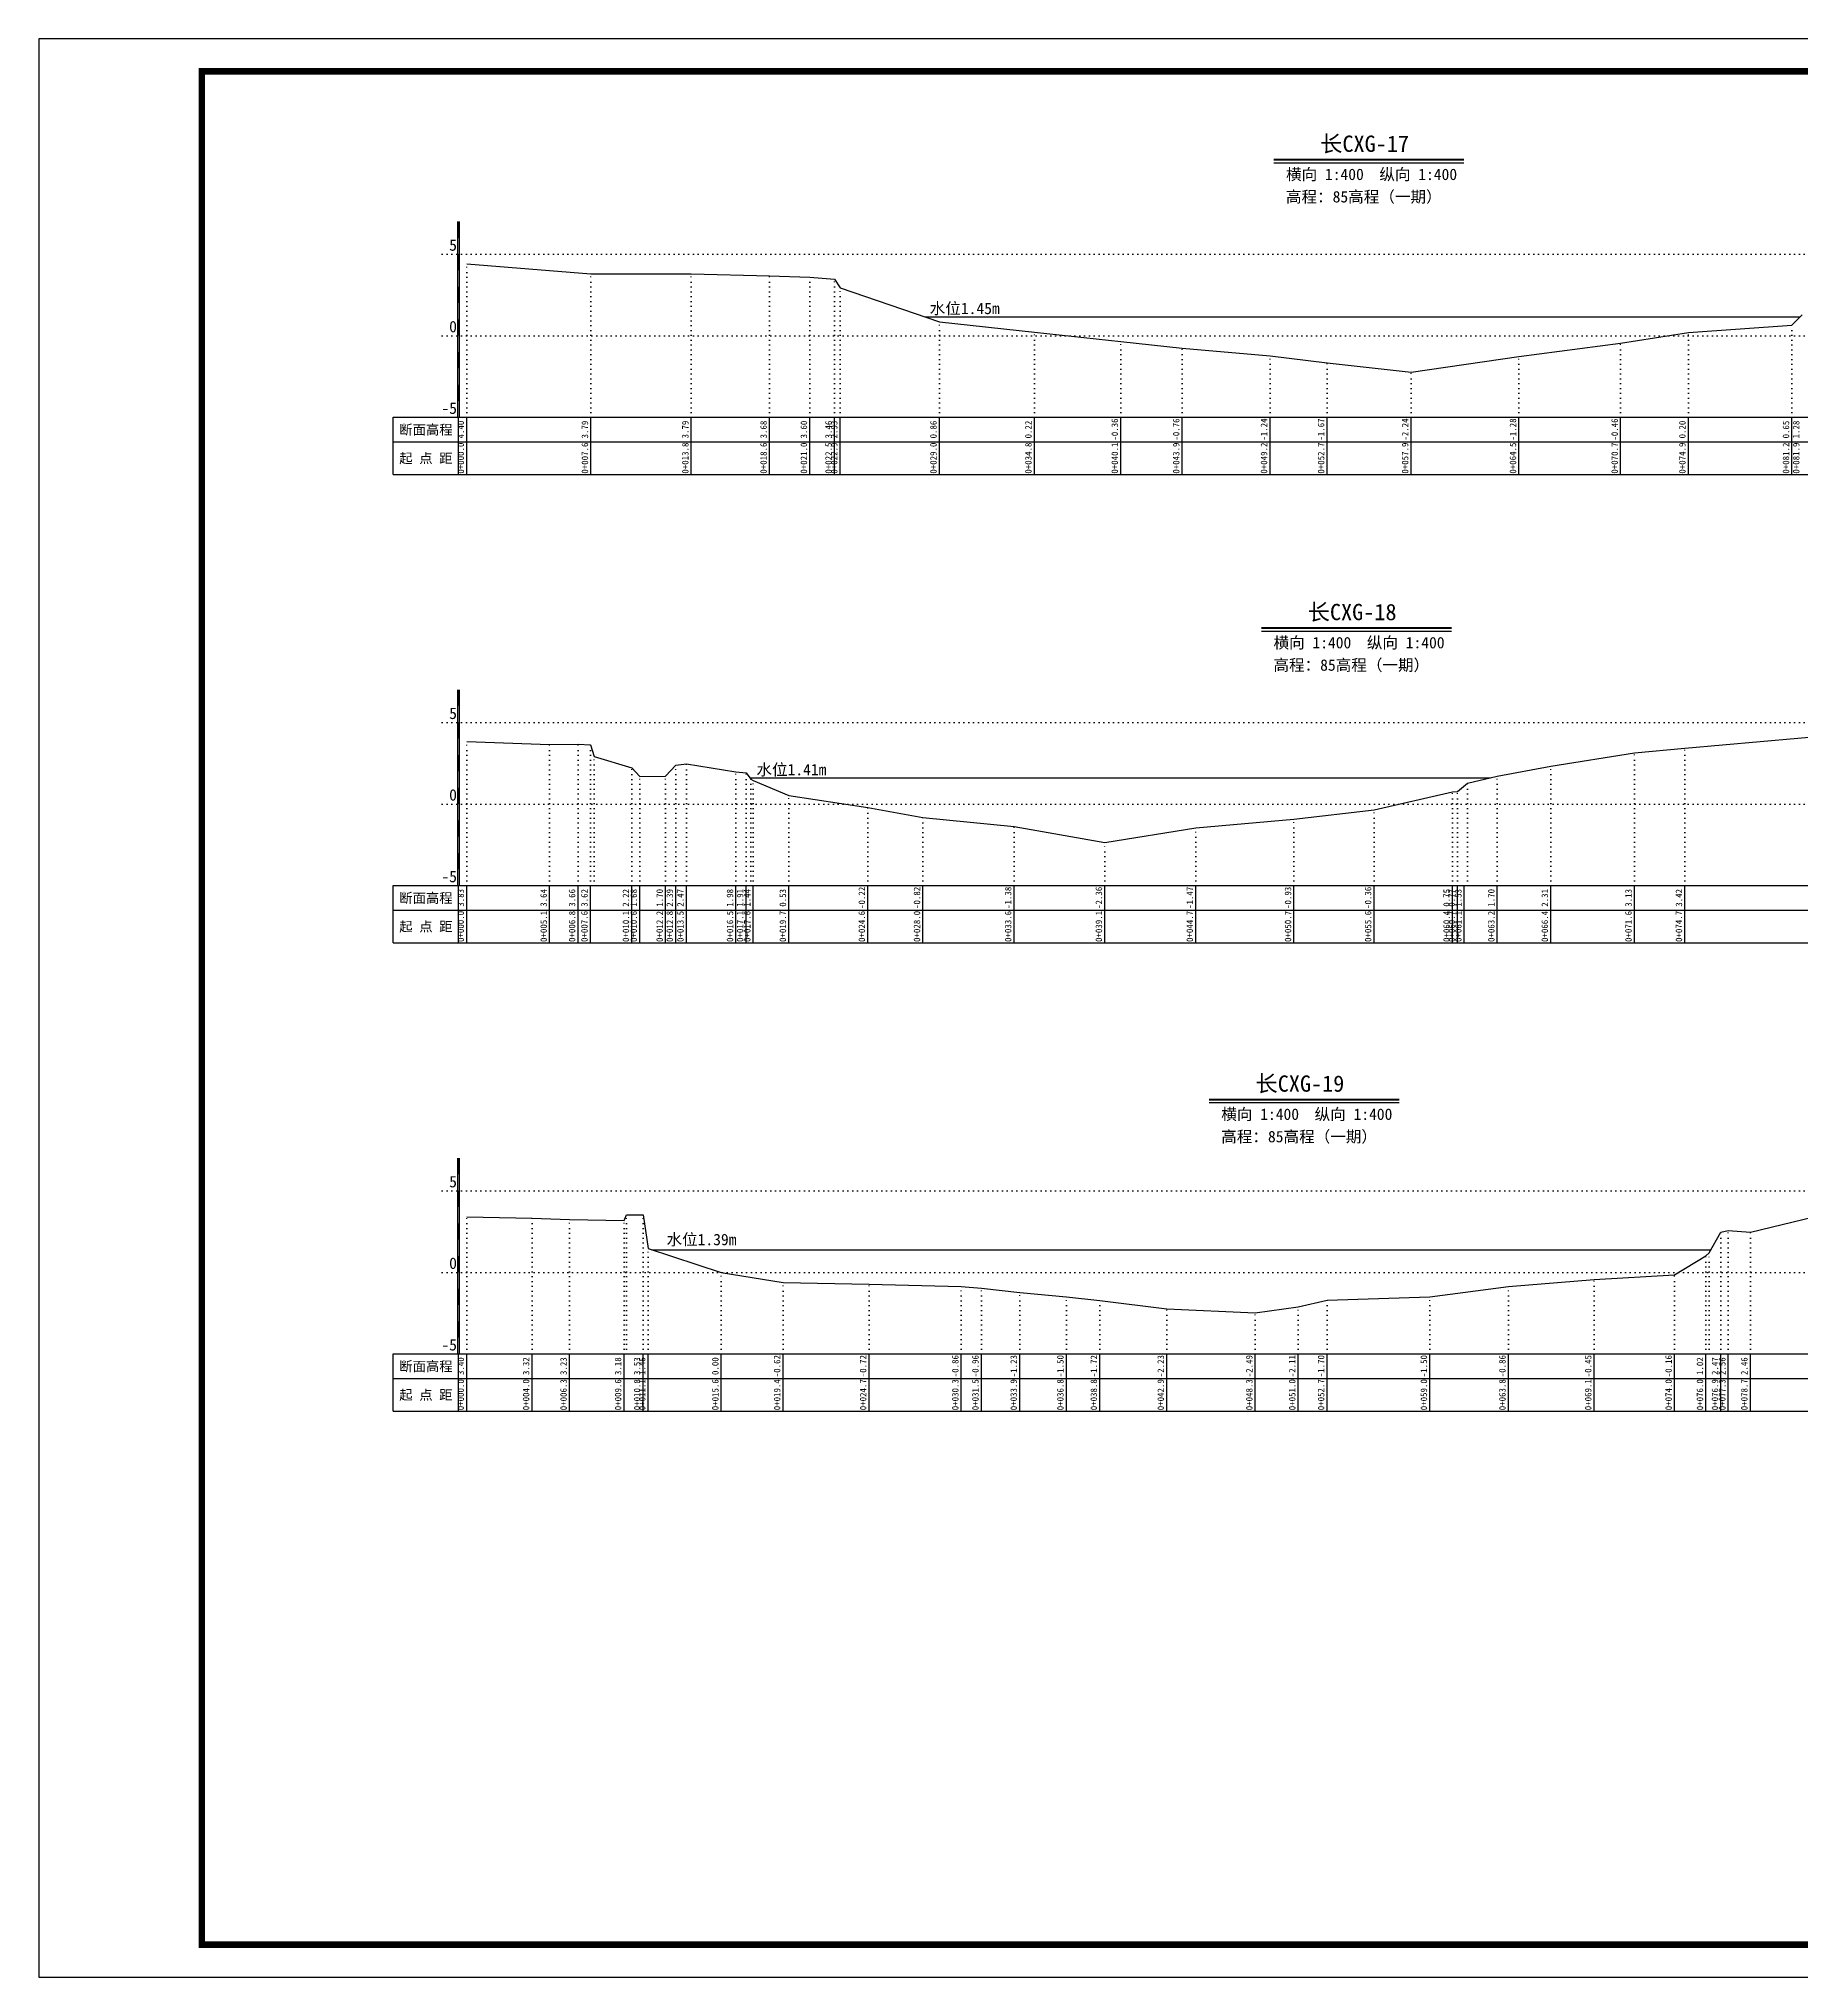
# Model space of a CAD drawing. Header units: millimetres. Extents: x 519117 to 521788, y 3371934 to 3372232.
# Drawn here: x 521368.3 to 521638.3, y 3371934.6 to 3372231.6 of the extents above; entities that cross this region are included whole.
import ezdxf
from ezdxf.enums import TextEntityAlignment as Align

# ---------------------------------------------------------------- set-up
doc = ezdxf.new("R2010")
doc.units = ezdxf.units.MM
doc.header["$LTSCALE"] = 0.4
doc.header["$MEASUREMENT"] = 0
doc.linetypes.add('X4', pattern=[1.6, 0, -1.6])
for name, color, linetype in [('DMX', 1, 'Continuous'), ('zdm1', 5, 'Continuous'), ('ZDMT5', 3, 'Continuous'), ('图层1', 4, 'Continuous'), ('图框', 7, 'Continuous'), ('断面名称', 5, 'Continuous'), ('比例尺', 3, 'Continuous')]:
    doc.layers.add(name, color=color, linetype=linetype)
doc.styles.add('HDM', font='仿宋_GB2312.ttf')

msp = doc.modelspace()

# ---------------------------------------------------------------- linework, layer by layer
at = {"layer": 'DMX', "linetype": 'Continuous', "flags": 128}
for points in [[(521433.84, 3372197.1), (521452.87, 3372195.58), (521468.24, 3372195.58), (521480.24, 3372195.3), (521486.42, 3372195.1), (521490.19, 3372194.75), (521491.07, 3372193.43), (521506.27, 3372188.25), (521520.82, 3372186.65), (521534.04, 3372185.2), (521543.47, 3372184.2), (521556.92, 3372183), (521565.67, 3372181.93), (521578.54, 3372180.5), (521595.07, 3372182.9), (521610.64, 3372184.95), (521621.02, 3372186.6), (521636.89, 3372187.73), (521638.47, 3372189.3)], [(521433.84, 3372123.93), (521446.54, 3372123.45), (521450.89, 3372123.5), (521452.79, 3372123.4), (521453.39, 3372121.63), (521459.14, 3372119.9), (521460.34, 3372118.55), (521464.32, 3372118.6), (521465.87, 3372120.33), (521467.49, 3372120.53), (521475.09, 3372119.3), (521476.64, 3372119.13), (521477.37, 3372118.15), (521477.74, 3372117.95), (521483.19, 3372115.68), (521495.29, 3372113.8), (521503.74, 3372112.3), (521517.72, 3372110.9), (521531.62, 3372108.45), (521545.54, 3372110.68), (521560.59, 3372112.03), (521572.87, 3372113.45), (521584.89, 3372116.23), (521585.67, 3372116.28), (521587.19, 3372117.55), (521587.19, 3372117.55), (521591.74, 3372118.6), (521599.94, 3372120.13), (521612.77, 3372122.18), (521620.49, 3372122.9), (521643.57, 3372124.95)], [(521433.84, 3372051.1), (521443.84, 3372050.9), (521449.59, 3372050.68), (521457.94, 3372050.55), (521458.34, 3372051.43), (521460.87, 3372051.43), (521461.64, 3372046.25), (521472.84, 3372042.6), (521482.32, 3372041.05), (521495.49, 3372040.8), (521509.62, 3372040.45), (521512.69, 3372040.2), (521518.57, 3372039.53), (521525.72, 3372038.85), (521530.84, 3372038.3), (521541.09, 3372037.03), (521554.67, 3372036.38), (521561.24, 3372037.33), (521565.67, 3372038.35), (521581.42, 3372038.85), (521593.44, 3372040.45), (521606.59, 3372041.48), (521618.92, 3372042.2), (521623.72, 3372045.15), (521624.22, 3372045.6), (521626.02, 3372048.78), (521627.14, 3372049), (521630.52, 3372048.75), (521645.12, 3372052.28)]]:
    msp.add_lwpolyline(points, dxfattribs=at)
at = {"layer": 'zdm1', "linetype": 'Continuous'}
for p, q in [((521432.47, 3372173.6), (521432.47, 3372203.6)), ((521432.72, 3372173.6), (521432.72, 3372203.6)), ((521422.59, 3372164.85), (521422.59, 3372173.6)), ((521422.59, 3372173.6), (521433.84, 3372173.6)), ((521432.59, 3372164.85), (521432.59, 3372173.6)), ((521433.84, 3372173.6), (521711.57, 3372173.6)), ((521422.59, 3372169.85), (521711.57, 3372169.85)), ((521422.59, 3372164.85), (521711.57, 3372164.85)), ((521432.47, 3372101.85), (521432.47, 3372131.85)), ((521432.72, 3372101.85), (521432.72, 3372131.85)), ((521422.59, 3372093.1), (521422.59, 3372101.85)), ((521422.59, 3372101.85), (521433.84, 3372101.85)), ((521432.59, 3372093.1), (521432.59, 3372101.85)), ((521433.84, 3372101.85), (521707.74, 3372101.85)), ((521422.59, 3372098.1), (521707.74, 3372098.1)), ((521422.59, 3372093.1), (521707.74, 3372093.1)), ((521432.47, 3372030.1), (521432.47, 3372060.1)), ((521432.72, 3372030.1), (521432.72, 3372060.1)), ((521422.59, 3372021.35), (521422.59, 3372030.1)), ((521422.59, 3372030.1), (521433.84, 3372030.1)), ((521432.59, 3372021.35), (521432.59, 3372030.1)), ((521433.84, 3372030.1), (521691.74, 3372030.1)), ((521422.59, 3372026.35), (521691.74, 3372026.35)), ((521422.59, 3372021.35), (521691.74, 3372021.35))]:
    msp.add_line(p, q, dxfattribs=at)
at = {"layer": 'zdm1', "linetype": 'X4'}
for p, q in [((521430.09, 3372198.6), (521714.07, 3372198.6)), ((521430.09, 3372186.1), (521714.07, 3372186.1)), ((521430.09, 3372173.6), (521714.07, 3372173.6)), ((521430.09, 3372126.85), (521710.24, 3372126.85)), ((521430.09, 3372114.35), (521710.24, 3372114.35)), ((521430.09, 3372101.85), (521710.24, 3372101.85)), ((521430.09, 3372055.1), (521694.24, 3372055.1)), ((521430.09, 3372042.6), (521694.24, 3372042.6)), ((521430.09, 3372030.1), (521694.24, 3372030.1))]:
    msp.add_line(p, q, dxfattribs=at)
at = {"layer": 'zdm1', "linetype": 'Continuous', "flags": 128}
for points in [[(521432.59, 3372201.1, 0.25, 0.25, 0), (521432.59, 3372203.6, 0.25, 0.25, 0)], [(521432.59, 3372196.1, 0.25, 0.25, 0), (521432.59, 3372198.6, 0.25, 0.25, 0)], [(521432.59, 3372191.1, 0.25, 0.25, 0), (521432.59, 3372193.6, 0.25, 0.25, 0)], [(521432.59, 3372186.1, 0.25, 0.25, 0), (521432.59, 3372188.6, 0.25, 0.25, 0)], [(521432.59, 3372181.1, 0.25, 0.25, 0), (521432.59, 3372183.6, 0.25, 0.25, 0)], [(521432.59, 3372176.1, 0.25, 0.25, 0), (521432.59, 3372178.6, 0.25, 0.25, 0)], [(521432.59, 3372129.35, 0.25, 0.25, 0), (521432.59, 3372131.85, 0.25, 0.25, 0)], [(521432.59, 3372124.35, 0.25, 0.25, 0), (521432.59, 3372126.85, 0.25, 0.25, 0)], [(521432.59, 3372119.35, 0.25, 0.25, 0), (521432.59, 3372121.85, 0.25, 0.25, 0)], [(521432.59, 3372114.35, 0.25, 0.25, 0), (521432.59, 3372116.85, 0.25, 0.25, 0)], [(521432.59, 3372109.35, 0.25, 0.25, 0), (521432.59, 3372111.85, 0.25, 0.25, 0)], [(521432.59, 3372104.35, 0.25, 0.25, 0), (521432.59, 3372106.85, 0.25, 0.25, 0)], [(521432.59, 3372057.6, 0.25, 0.25, 0), (521432.59, 3372060.1, 0.25, 0.25, 0)], [(521432.59, 3372052.6, 0.25, 0.25, 0), (521432.59, 3372055.1, 0.25, 0.25, 0)], [(521432.59, 3372047.6, 0.25, 0.25, 0), (521432.59, 3372050.1, 0.25, 0.25, 0)], [(521432.59, 3372042.6, 0.25, 0.25, 0), (521432.59, 3372045.1, 0.25, 0.25, 0)], [(521432.59, 3372037.6, 0.25, 0.25, 0), (521432.59, 3372040.1, 0.25, 0.25, 0)], [(521432.59, 3372032.6, 0.25, 0.25, 0), (521432.59, 3372035.1, 0.25, 0.25, 0)]]:
    msp.add_lwpolyline(points, format="xyseb", dxfattribs=at)
at = {"layer": 'ZDMT5', "linetype": 'X4'}
for p, q in [((521433.84, 3372173.6), (521433.84, 3372197.1)), ((521452.87, 3372173.6), (521452.87, 3372195.58)), ((521468.24, 3372173.6), (521468.24, 3372195.58)), ((521480.24, 3372173.6), (521480.24, 3372195.3)), ((521486.42, 3372173.6), (521486.42, 3372195.1)), ((521490.19, 3372173.6), (521490.19, 3372194.75)), ((521491.07, 3372173.6), (521491.07, 3372193.43)), ((521506.27, 3372173.6), (521506.27, 3372188.25)), ((521520.82, 3372173.6), (521520.82, 3372186.65)), ((521621.02, 3372173.6), (521621.02, 3372186.6)), ((521636.89, 3372173.6), (521636.89, 3372187.73)), ((521534.04, 3372173.6), (521534.04, 3372185.2)), ((521543.47, 3372173.6), (521543.47, 3372184.2)), ((521556.92, 3372173.6), (521556.92, 3372183)), ((521595.07, 3372173.6), (521595.07, 3372182.9)), ((521610.64, 3372173.6), (521610.64, 3372184.95)), ((521565.67, 3372173.6), (521565.67, 3372181.93)), ((521578.54, 3372173.6), (521578.54, 3372180.5)), ((521433.84, 3372101.85), (521433.84, 3372123.93)), ((521446.54, 3372101.85), (521446.54, 3372123.45)), ((521450.89, 3372101.85), (521450.89, 3372123.5)), ((521452.79, 3372101.85), (521452.79, 3372123.4)), ((521453.39, 3372101.85), (521453.39, 3372121.63)), ((521465.87, 3372101.85), (521465.87, 3372120.33)), ((521467.49, 3372101.85), (521467.49, 3372120.53)), ((521612.77, 3372101.85), (521612.77, 3372122.18)), ((521620.49, 3372101.85), (521620.49, 3372122.9)), ((521459.14, 3372101.85), (521459.14, 3372119.9)), ((521460.34, 3372101.85), (521460.34, 3372118.55)), ((521464.32, 3372101.85), (521464.32, 3372118.6)), ((521475.09, 3372101.85), (521475.09, 3372119.3)), ((521476.64, 3372101.85), (521476.64, 3372119.13)), ((521477.37, 3372101.85), (521477.37, 3372118.15)), ((521477.74, 3372101.85), (521477.74, 3372117.95)), ((521587.19, 3372101.85), (521587.19, 3372117.55)), ((521591.74, 3372101.85), (521591.74, 3372118.6)), ((521599.94, 3372101.85), (521599.94, 3372120.13)), ((521483.19, 3372101.85), (521483.19, 3372115.68)), ((521584.89, 3372101.85), (521584.89, 3372116.23)), ((521585.67, 3372101.85), (521585.67, 3372116.28)), ((521495.29, 3372101.85), (521495.29, 3372113.8)), ((521503.74, 3372101.85), (521503.74, 3372112.3)), ((521560.59, 3372101.85), (521560.59, 3372112.03)), ((521572.87, 3372101.85), (521572.87, 3372113.45)), ((521517.72, 3372101.85), (521517.72, 3372110.9)), ((521531.62, 3372101.85), (521531.62, 3372108.45)), ((521545.54, 3372101.85), (521545.54, 3372110.68)), ((521433.84, 3372030.1), (521433.84, 3372051.1)), ((521443.84, 3372030.1), (521443.84, 3372050.9)), ((521449.59, 3372030.1), (521449.59, 3372050.68)), ((521457.94, 3372030.1), (521457.94, 3372050.55)), ((521458.34, 3372030.1), (521458.34, 3372051.43)), ((521460.87, 3372030.1), (521460.87, 3372051.43)), ((521627.14, 3372030.1), (521627.14, 3372049)), ((521461.64, 3372030.1), (521461.64, 3372046.25)), ((521626.02, 3372030.1), (521626.02, 3372048.78)), ((521630.52, 3372030.1), (521630.52, 3372048.75)), ((521623.72, 3372030.1), (521623.72, 3372045.15)), ((521624.22, 3372030.1), (521624.22, 3372045.6)), ((521472.84, 3372030.1), (521472.84, 3372042.6)), ((521482.32, 3372030.1), (521482.32, 3372041.05)), ((521495.49, 3372030.1), (521495.49, 3372040.8)), ((521509.62, 3372030.1), (521509.62, 3372040.45)), ((521512.69, 3372030.1), (521512.69, 3372040.2)), ((521593.44, 3372030.1), (521593.44, 3372040.45)), ((521606.59, 3372030.1), (521606.59, 3372041.48)), ((521618.92, 3372030.1), (521618.92, 3372042.2)), ((521518.57, 3372030.1), (521518.57, 3372039.53)), ((521525.72, 3372030.1), (521525.72, 3372038.85)), ((521530.84, 3372030.1), (521530.84, 3372038.3)), ((521541.09, 3372030.1), (521541.09, 3372037.03)), ((521561.24, 3372030.1), (521561.24, 3372037.33)), ((521565.67, 3372030.1), (521565.67, 3372038.35)), ((521581.42, 3372030.1), (521581.42, 3372038.85)), ((521554.67, 3372030.1), (521554.67, 3372036.38))]:
    msp.add_line(p, q, dxfattribs=at)
at = {"layer": 'ZDMT5', "linetype": 'Continuous'}
for p, q in [((521433.84, 3372164.85), (521433.84, 3372173.6)), ((521452.87, 3372164.85), (521452.87, 3372173.6)), ((521468.24, 3372164.85), (521468.24, 3372173.6)), ((521480.24, 3372164.85), (521480.24, 3372173.6)), ((521486.42, 3372164.85), (521486.42, 3372173.6)), ((521490.19, 3372164.85), (521490.19, 3372173.6)), ((521491.07, 3372164.85), (521491.07, 3372173.6)), ((521506.27, 3372164.85), (521506.27, 3372173.6)), ((521520.82, 3372164.85), (521520.82, 3372173.6)), ((521534.04, 3372164.85), (521534.04, 3372173.6)), ((521543.47, 3372164.85), (521543.47, 3372173.6)), ((521556.92, 3372164.85), (521556.92, 3372173.6)), ((521565.67, 3372164.85), (521565.67, 3372173.6)), ((521578.54, 3372164.85), (521578.54, 3372173.6)), ((521595.07, 3372164.85), (521595.07, 3372173.6)), ((521610.64, 3372164.85), (521610.64, 3372173.6)), ((521621.02, 3372164.85), (521621.02, 3372173.6)), ((521636.89, 3372164.85), (521636.89, 3372173.6)), ((521433.84, 3372093.1), (521433.84, 3372101.85)), ((521446.54, 3372093.1), (521446.54, 3372101.85)), ((521450.89, 3372093.1), (521450.89, 3372101.85)), ((521452.79, 3372093.1), (521452.79, 3372101.85)), ((521459.14, 3372093.1), (521459.14, 3372101.85)), ((521460.34, 3372093.1), (521460.34, 3372101.85)), ((521464.32, 3372093.1), (521464.32, 3372101.85)), ((521465.87, 3372093.1), (521465.87, 3372101.85)), ((521467.49, 3372093.1), (521467.49, 3372101.85)), ((521475.09, 3372093.1), (521475.09, 3372101.85)), ((521476.64, 3372093.1), (521476.64, 3372101.85)), ((521477.74, 3372093.1), (521477.74, 3372101.85)), ((521483.19, 3372093.1), (521483.19, 3372101.85)), ((521495.29, 3372093.1), (521495.29, 3372101.85)), ((521503.74, 3372093.1), (521503.74, 3372101.85)), ((521517.72, 3372093.1), (521517.72, 3372101.85)), ((521531.62, 3372093.1), (521531.62, 3372101.85)), ((521545.54, 3372093.1), (521545.54, 3372101.85)), ((521560.59, 3372093.1), (521560.59, 3372101.85)), ((521572.87, 3372093.1), (521572.87, 3372101.85)), ((521584.89, 3372093.1), (521584.89, 3372101.85)), ((521585.67, 3372093.1), (521585.67, 3372101.85)), ((521586.69, 3372093.1), (521586.69, 3372101.85)), ((521591.74, 3372093.1), (521591.74, 3372101.85)), ((521599.94, 3372093.1), (521599.94, 3372101.85)), ((521612.77, 3372093.1), (521612.77, 3372101.85)), ((521620.49, 3372093.1), (521620.49, 3372101.85)), ((521433.84, 3372021.35), (521433.84, 3372030.1)), ((521443.84, 3372021.35), (521443.84, 3372030.1)), ((521449.59, 3372021.35), (521449.59, 3372030.1)), ((521457.94, 3372021.35), (521457.94, 3372030.1)), ((521460.87, 3372021.35), (521460.87, 3372030.1)), ((521461.64, 3372021.35), (521461.64, 3372030.1)), ((521472.84, 3372021.35), (521472.84, 3372030.1)), ((521482.32, 3372021.35), (521482.32, 3372030.1)), ((521495.49, 3372021.35), (521495.49, 3372030.1)), ((521509.62, 3372021.35), (521509.62, 3372030.1)), ((521512.69, 3372021.35), (521512.69, 3372030.1)), ((521518.57, 3372021.35), (521518.57, 3372030.1)), ((521525.72, 3372021.35), (521525.72, 3372030.1)), ((521530.84, 3372021.35), (521530.84, 3372030.1)), ((521541.09, 3372021.35), (521541.09, 3372030.1)), ((521554.67, 3372021.35), (521554.67, 3372030.1)), ((521561.24, 3372021.35), (521561.24, 3372030.1)), ((521565.67, 3372021.35), (521565.67, 3372030.1)), ((521581.42, 3372021.35), (521581.42, 3372030.1)), ((521593.44, 3372021.35), (521593.44, 3372030.1)), ((521606.59, 3372021.35), (521606.59, 3372030.1)), ((521618.92, 3372021.35), (521618.92, 3372030.1)), ((521623.72, 3372021.35), (521623.72, 3372030.1)), ((521626.02, 3372021.35), (521626.02, 3372030.1)), ((521627.14, 3372021.35), (521627.14, 3372030.1)), ((521630.52, 3372021.35), (521630.52, 3372030.1))]:
    msp.add_line(p, q, dxfattribs=at)
at = {"layer": '图层1', "color": 6, "linetype": 'Continuous', "flags": 128}
for points in [[(521504.06, 3372189), (521638.17, 3372189)], [(521477.21, 3372118.36), (521590.68, 3372118.36)], [(521462.2, 3372046.07), (521624.48, 3372046.07)]]:
    msp.add_lwpolyline(points, dxfattribs=at)
at = {"layer": '图框', "flags": 128}
msp.add_lwpolyline([(521368.26, 3371934.6), (521788.26, 3371934.6), (521788.26, 3372231.6), (521368.26, 3372231.6)], close=True, dxfattribs=at)
at = {"layer": '图框', "const_width": 1, "flags": 128}
msp.add_lwpolyline([(521393.26, 3371939.6), (521783.26, 3371939.6), (521783.26, 3372226.6), (521393.26, 3372226.6)], close=True, dxfattribs=at)
at = {"layer": '比例尺', "color": 3, "linetype": 'Continuous', "lineweight": 40}
for p, q in [((521557.52, 3372213.1), (521586.64, 3372213.1)), ((521555.6, 3372141.35), (521584.73, 3372141.35)), ((521547.6, 3372069.1), (521576.73, 3372069.1))]:
    msp.add_line(p, q, dxfattribs=at)
at = {"layer": '比例尺', "color": 3, "linetype": 'Continuous'}
for p, q in [((521557.52, 3372212.6), (521586.64, 3372212.6)), ((521555.6, 3372140.85), (521584.73, 3372140.85)), ((521547.6, 3372068.6), (521576.73, 3372068.6))]:
    msp.add_line(p, q, dxfattribs=at)

# ---------------------------------------------------------------- texts
at = {"layer": 'zdm1', "linetype": 'Continuous', "style": 'HDM'}
for s, p in [('5', (521432.34, 3372198.6)), ('0', (521432.34, 3372186.1)), ('-5', (521432.34, 3372173.6)), ('5', (521432.34, 3372126.85)), ('0', (521432.34, 3372114.35)), ('-5', (521432.34, 3372101.85)), ('5', (521432.34, 3372055.1)), ('0', (521432.34, 3372042.6)), ('-5', (521432.34, 3372030.1))]:
    msp.add_text(s, height=1.75, dxfattribs=at).set_placement(p, align=Align.BOTTOM_RIGHT)
for s, p in [('断面高程', (521427.59, 3372171.73)), ('起 点 距', (521427.59, 3372167.35)), ('断面高程', (521427.59, 3372099.98)), ('起 点 距', (521427.59, 3372095.6)), ('断面高程', (521427.59, 3372028.23)), ('起 点 距', (521427.59, 3372023.85))]:
    msp.add_text(s, height=1.5, dxfattribs=at).set_placement(p, align=Align.MIDDLE)
at = {"layer": 'ZDMT5', "linetype": 'Continuous', "style": 'HDM'}
for s, p in [('4.40', (521433.72, 3372171.73)), ('3.79', (521452.74, 3372171.73)), ('3.79', (521468.12, 3372171.73)), ('3.68', (521480.12, 3372171.73)), ('3.60', (521486.29, 3372171.73)), ('3.46', (521490.07, 3372171.73)), ('2.93', (521490.94, 3372171.73)), ('0.86', (521506.14, 3372171.73)), ('0.22', (521520.69, 3372171.73)), ('-0.36', (521533.92, 3372171.73)), ('-0.76', (521543.34, 3372171.73)), ('-1.24', (521556.79, 3372171.73)), ('-1.67', (521565.54, 3372171.73)), ('-2.24', (521578.42, 3372171.73)), ('-1.28', (521594.94, 3372171.73)), ('-0.46', (521610.52, 3372171.73)), ('0.20', (521620.89, 3372171.73)), ('0.65', (521636.77, 3372171.73)), ('1.28', (521638.34, 3372171.73)), ('0+000.0', (521433.72, 3372167.35)), ('0+007.6', (521452.74, 3372167.35)), ('0+013.8', (521468.12, 3372167.35)), ('0+018.6', (521480.12, 3372167.35)), ('0+021.0', (521486.29, 3372167.35)), ('0+022.5', (521490.07, 3372167.35)), ('0+022.9', (521490.94, 3372167.35)), ('0+029.0', (521506.14, 3372167.35)), ('0+034.8', (521520.69, 3372167.35)), ('0+040.1', (521533.92, 3372167.35)), ('0+043.9', (521543.34, 3372167.35)), ('0+049.2', (521556.79, 3372167.35)), ('0+052.7', (521565.54, 3372167.35)), ('0+057.9', (521578.42, 3372167.35)), ('0+064.5', (521594.94, 3372167.35)), ('0+070.7', (521610.52, 3372167.35)), ('0+074.9', (521620.89, 3372167.35)), ('0+081.2', (521636.77, 3372167.35)), ('0+081.9', (521638.34, 3372167.35)), ('3.83', (521433.72, 3372099.98)), ('3.64', (521446.42, 3372099.98)), ('3.66', (521450.77, 3372099.98)), ('3.62', (521452.67, 3372099.98)), ('2.22', (521459.02, 3372099.98)), ('1.68', (521460.22, 3372099.98)), ('1.70', (521464.19, 3372099.98)), ('2.39', (521465.74, 3372099.98)), ('2.47', (521467.37, 3372099.98)), ('1.98', (521474.97, 3372099.98)), ('1.91', (521476.52, 3372099.98)), ('1.44', (521477.62, 3372099.98)), ('0.53', (521483.07, 3372099.98)), ('-0.22', (521495.17, 3372099.98)), ('-0.82', (521503.62, 3372099.98)), ('-1.38', (521517.59, 3372099.98)), ('-2.36', (521531.49, 3372099.98)), ('-1.47', (521545.42, 3372099.98)), ('-0.93', (521560.47, 3372099.98)), ('-0.36', (521572.74, 3372099.98)), ('0.75', (521584.77, 3372099.98)), ('0.77', (521585.54, 3372099.98)), ('1.53', (521586.57, 3372099.98)), ('1.70', (521591.62, 3372099.98)), ('2.31', (521599.82, 3372099.98)), ('3.13', (521612.64, 3372099.98)), ('3.42', (521620.37, 3372099.98)), ('0+000.0', (521433.72, 3372095.6)), ('0+005.1', (521446.42, 3372095.6)), ('0+006.8', (521450.77, 3372095.6)), ('0+007.6', (521452.67, 3372095.6)), ('0+010.1', (521459.02, 3372095.6)), ('0+010.6', (521460.22, 3372095.6)), ('0+012.2', (521464.19, 3372095.6)), ('0+012.8', (521465.74, 3372095.6)), ('0+013.5', (521467.37, 3372095.6)), ('0+016.5', (521474.97, 3372095.6)), ('0+017.1', (521476.52, 3372095.6)), ('0+017.6', (521477.62, 3372095.6)), ('0+019.7', (521483.07, 3372095.6)), ('0+024.6', (521495.17, 3372095.6)), ('0+028.0', (521503.62, 3372095.6)), ('0+033.6', (521517.59, 3372095.6)), ('0+039.1', (521531.49, 3372095.6)), ('0+044.7', (521545.42, 3372095.6)), ('0+050.7', (521560.47, 3372095.6)), ('0+055.6', (521572.74, 3372095.6)), ('0+060.4', (521584.77, 3372095.6)), ('0+060.7', (521585.54, 3372095.6)), ('0+061.1', (521586.57, 3372095.6)), ('0+063.2', (521591.62, 3372095.6)), ('0+066.4', (521599.82, 3372095.6)), ('0+071.6', (521612.64, 3372095.6)), ('0+074.7', (521620.37, 3372095.6)), ('3.40', (521433.72, 3372028.23)), ('3.32', (521443.72, 3372028.23)), ('3.23', (521449.47, 3372028.23)), ('3.18', (521457.82, 3372028.23)), ('3.53', (521460.74, 3372028.23)), ('1.46', (521461.52, 3372028.23)), ('0.00', (521472.72, 3372028.23)), ('-0.62', (521482.19, 3372028.23)), ('-0.72', (521495.37, 3372028.23)), ('-0.86', (521509.49, 3372028.23)), ('-0.96', (521512.57, 3372028.23)), ('-1.23', (521518.44, 3372028.23)), ('-1.50', (521525.59, 3372028.23)), ('-1.72', (521530.72, 3372028.23)), ('-2.23', (521540.97, 3372028.23)), ('-2.49', (521554.54, 3372028.23)), ('-2.11', (521561.12, 3372028.23)), ('-1.70', (521565.54, 3372028.23)), ('-1.50', (521581.29, 3372028.23)), ('-0.86', (521593.32, 3372028.23)), ('-0.45', (521606.47, 3372028.23)), ('-0.16', (521618.79, 3372028.23)), ('1.02', (521623.59, 3372028.23)), ('2.47', (521625.89, 3372028.23)), ('2.56', (521627.02, 3372028.23)), ('2.46', (521630.39, 3372028.23)), ('0+000.0', (521433.72, 3372023.85)), ('0+004.0', (521443.72, 3372023.85)), ('0+006.3', (521449.47, 3372023.85)), ('0+009.6', (521457.82, 3372023.85)), ('0+010.8', (521460.74, 3372023.85)), ('0+011.1', (521461.52, 3372023.85)), ('0+015.6', (521472.72, 3372023.85)), ('0+019.4', (521482.19, 3372023.85)), ('0+024.7', (521495.37, 3372023.85)), ('0+030.3', (521509.49, 3372023.85)), ('0+031.5', (521512.57, 3372023.85)), ('0+033.9', (521518.44, 3372023.85)), ('0+036.8', (521525.59, 3372023.85)), ('0+038.8', (521530.72, 3372023.85)), ('0+042.9', (521540.97, 3372023.85)), ('0+048.3', (521554.54, 3372023.85)), ('0+051.0', (521561.12, 3372023.85)), ('0+052.7', (521565.54, 3372023.85)), ('0+059.0', (521581.29, 3372023.85)), ('0+063.8', (521593.32, 3372023.85)), ('0+069.1', (521606.47, 3372023.85)), ('0+074.0', (521618.79, 3372023.85)), ('0+076.0', (521623.59, 3372023.85)), ('0+076.9', (521625.89, 3372023.85)), ('0+077.3', (521627.02, 3372023.85)), ('0+078.7', (521630.39, 3372023.85))]:
    msp.add_text(s, height=1, rotation=90, dxfattribs=at).set_placement(p, align=Align.BOTTOM_CENTER)
at = {"layer": '图层1', "color": 6, "linetype": 'Continuous', "style": 'HDM'}
for s, p in [('水位1.45m', (521510.14, 3372190.33)), ('水位1.41m', (521483.59, 3372119.67)), ('水位1.39m', (521469.81, 3372047.67))]:
    msp.add_text(s, height=1.75, dxfattribs=at).set_placement(p, align=Align.MIDDLE)
at = {"layer": '断面名称', "color": 5, "linetype": 'Continuous', "style": 'HDM'}
for s, p in [('长CXG-17', (521571.41, 3372215.57)), ('长CXG-18', (521569.5, 3372143.82)), ('长CXG-19', (521561.5, 3372071.57))]:
    msp.add_text(s, height=2.5, dxfattribs=at).set_placement(p, align=Align.MIDDLE)
at = {"layer": '比例尺', "color": 3, "linetype": 'Continuous', "style": 'HDM'}
for s, p in [('横向 1:400  纵向 1:400', (521585.59, 3372209.43)), ('高程：85高程（一期）', (521583.22, 3372206)), ('横向 1:400  纵向 1:400', (521583.67, 3372137.68)), ('高程：85高程（一期）', (521581.31, 3372134.25)), ('横向 1:400  纵向 1:400', (521575.67, 3372065.43)), ('高程：85高程（一期）', (521573.31, 3372062))]:
    msp.add_text(s, height=1.75, dxfattribs=at).set_placement(p, align=Align.BOTTOM_RIGHT)

doc.saveas('drawing.dxf')
